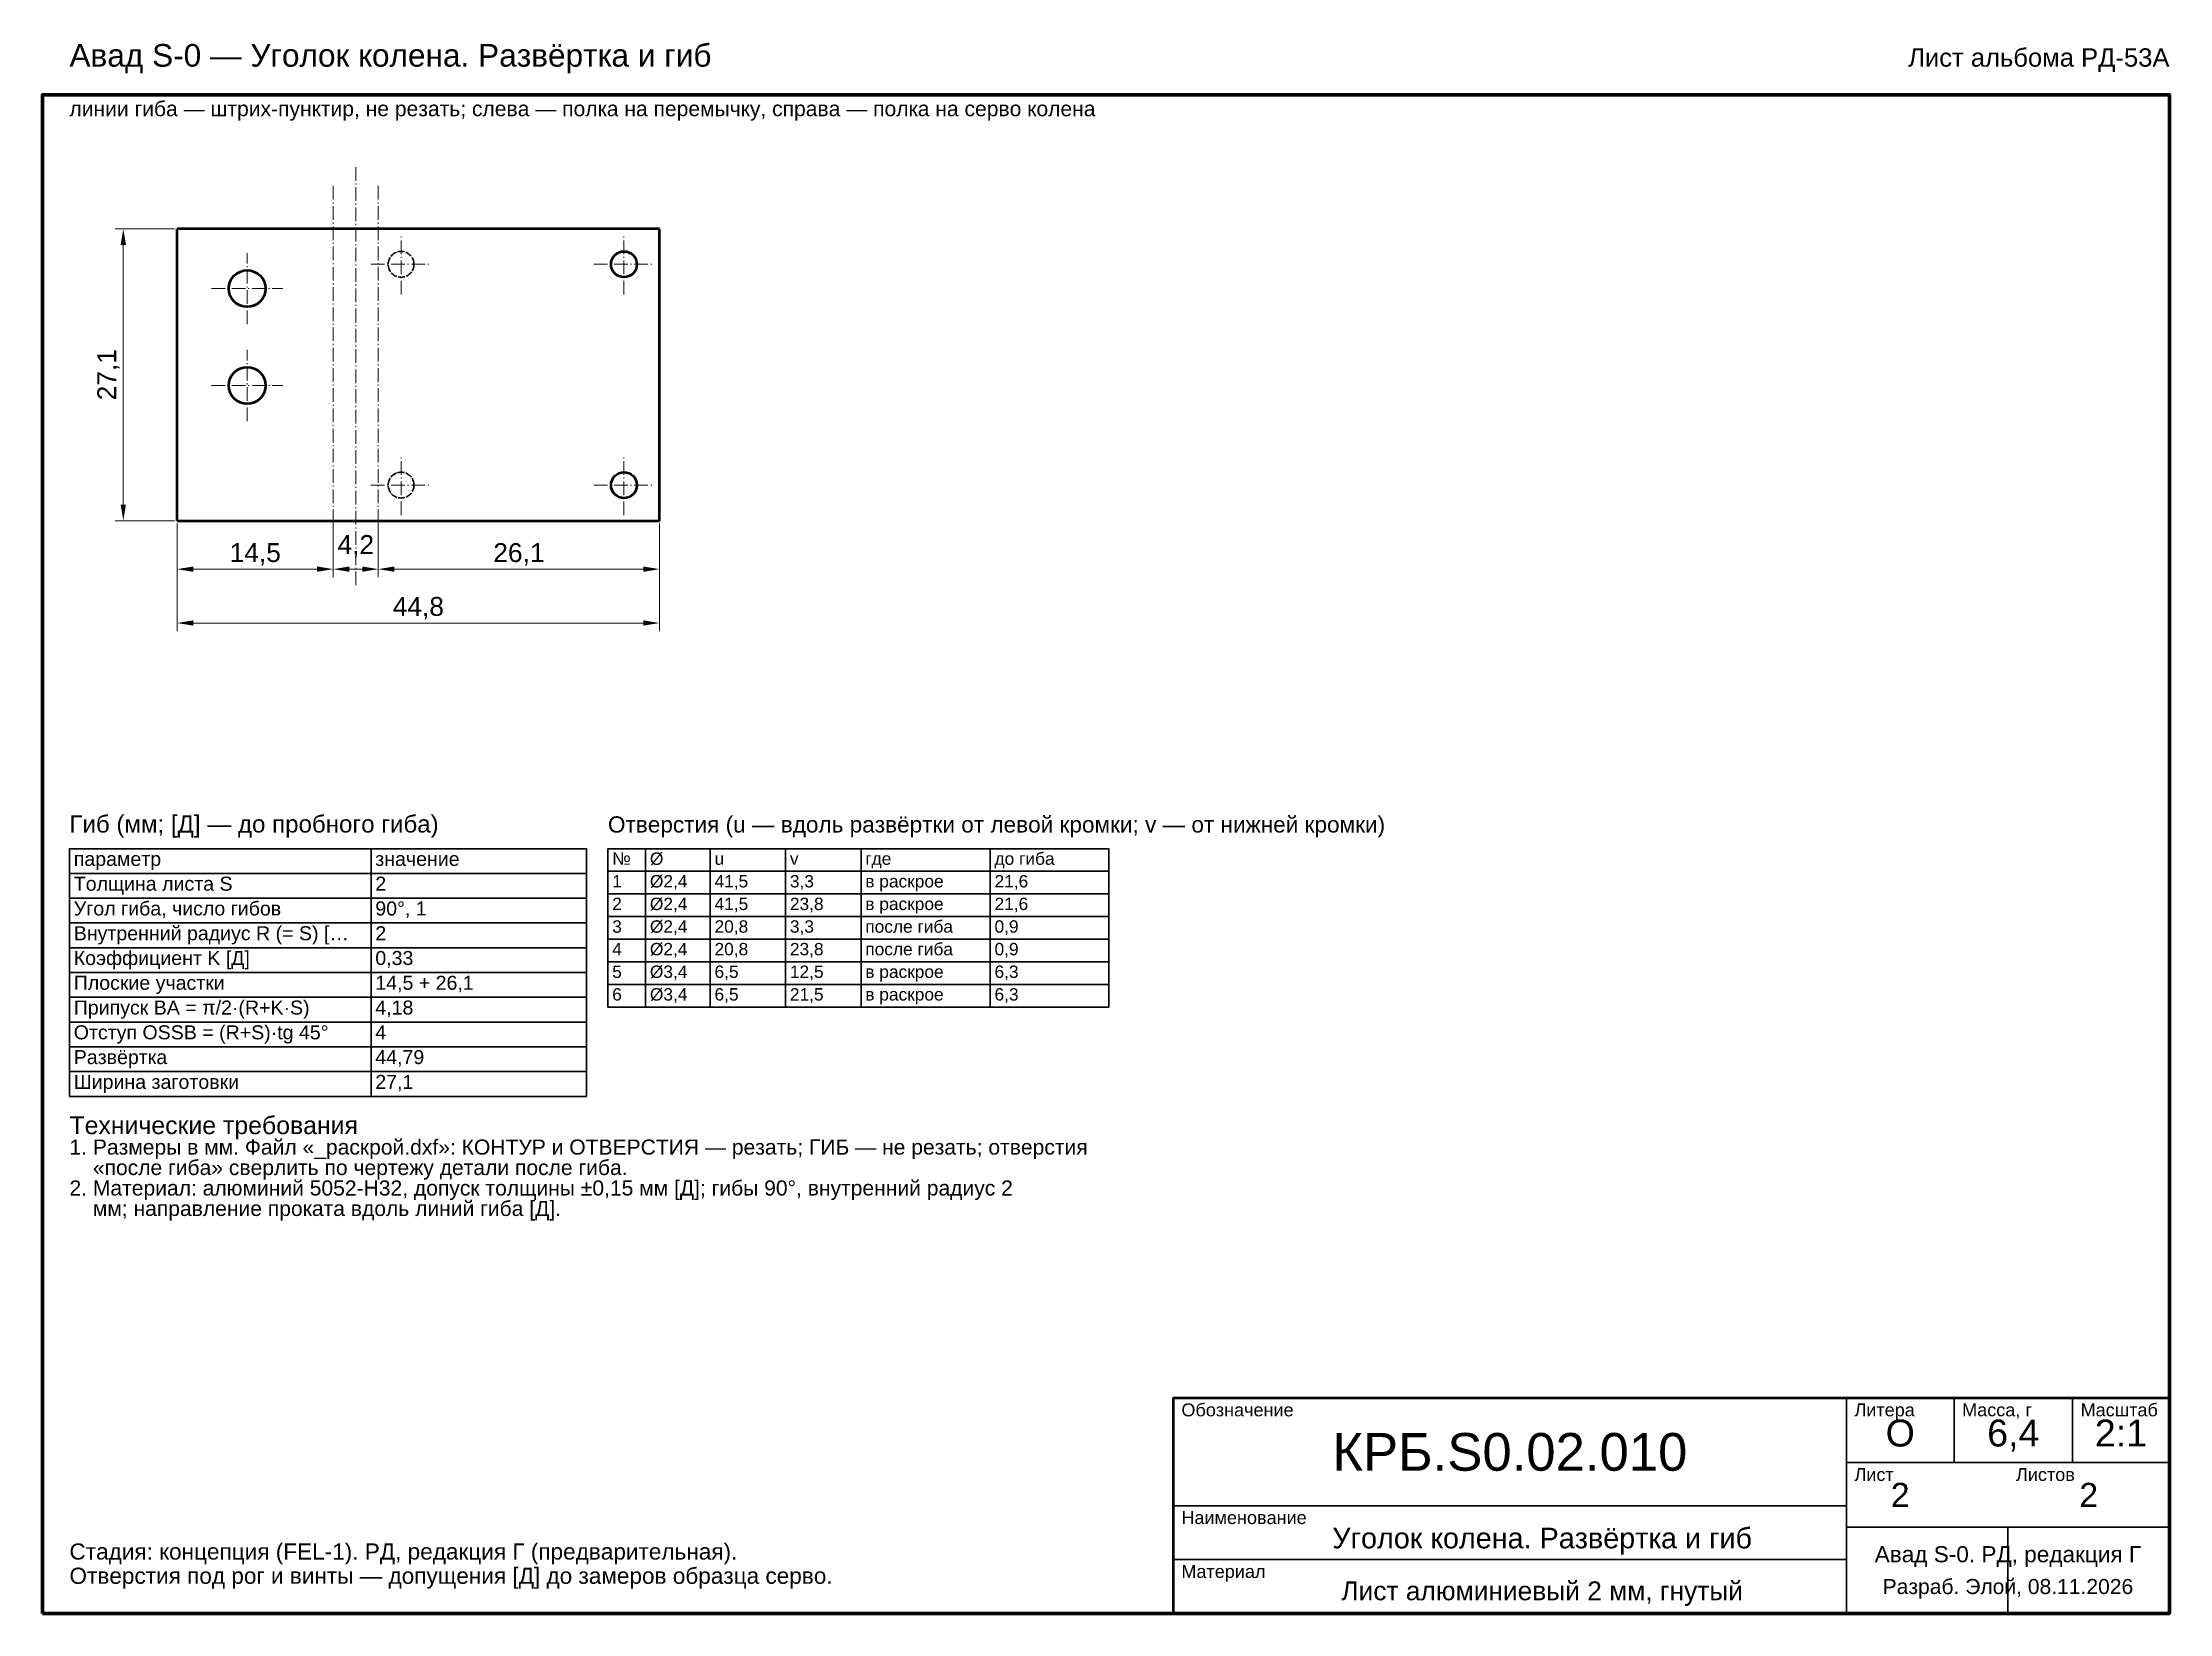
# Model space of a CAD drawing. Header units: millimetres. Extents: x 10 to 208, y 2 to 148.
import ezdxf
from ezdxf.enums import TextEntityAlignment as Align

# ---------------------------------------------------------------- set-up
doc = ezdxf.new("R2010")
doc.units = ezdxf.units.MM
doc.header["$LTSCALE"] = 0.5
doc.linetypes.add('DASHDOT', pattern=[3.556, 2.54, -0.508, 0, -0.508])
doc.linetypes.add('DASHED', pattern=[1.524, 1.27, -0.254])
for name, color, linetype, lineweight in [('ГИБ', 1, 'DASHDOT', 18), ('КОНТУР', 7, 'Continuous', 50), ('ОСИ', 1, 'DASHDOT', 18), ('ОТВЕРСТИЯ', 7, 'Continuous', 50), ('ОТВЕРСТИЯ_ПОСЛЕ_ГИБА', 6, 'DASHED', 35), ('РАЗМЕРЫ', 5, 'Continuous', 18), ('РАМКА', 7, 'Continuous', 70), ('ТАБЛИЦА', 7, 'Continuous', 35), ('ТЕКСТ', 7, 'Continuous', 25)]:
    doc.layers.add(name, color=color, linetype=linetype, lineweight=lineweight)
doc.styles.add('GOST', font='arial.ttf')
doc.dimstyles.new('GOST', dxfattribs={"dimtxt": 1.75, "dimasz": 1.5, "dimexe": 0.75, "dimexo": 0.25, "dimgap": 0.5, "dimtad": 1, "dimdec": 1, "dimtxsty": 'GOST', "dimcen": 2.5, "dimclrd": 5, "dimclre": 5, "dimclrt": 5, "dimazin": 3, "dimtfac": 1, "dimtmove": 0, "dimatfit": 3, "dimlwd": 18, "dimlwe": 18})

msp = doc.modelspace()

# ---------------------------------------------------------------- linework, layer by layer
at = {"layer": 'ГИБ'}
for p, q in [((37, 99.95), (37, 135.05)), ((41.18, 99.95), (41.18, 135.05))]:
    msp.add_line(p, q, dxfattribs=at)
at = {"layer": 'КОНТУР'}
for p, q in [((67.29, 131.05), (22.5, 131.05)), ((22.5, 103.95), (22.5, 131.05)), ((67.29, 103.95), (67.29, 131.05)), ((22.5, 103.95), (67.29, 103.95))]:
    msp.add_line(p, q, dxfattribs=at)
at = {"layer": 'ОСИ'}
for p, q in [((39.09, 97.95), (39.09, 137.05)), ((43.29, 124.95), (43.29, 130.55)), ((63.99, 124.95), (63.99, 130.55)), ((29, 122.2), (29, 128.8)), ((40.49, 127.75), (46.09, 127.75)), ((61.19, 127.75), (66.79, 127.75)), ((25.7, 125.5), (32.3, 125.5)), ((29, 113.2), (29, 119.8)), ((25.7, 116.5), (32.3, 116.5)), ((43.29, 104.45), (43.29, 110.05)), ((63.99, 104.45), (63.99, 110.05)), ((40.49, 107.25), (46.09, 107.25)), ((61.19, 107.25), (66.79, 107.25))]:
    msp.add_line(p, q, dxfattribs=at)
at = {"layer": 'ОТВЕРСТИЯ'}
for centre, radius in [((63.99, 127.75), 1.2), ((29, 125.5), 1.7), ((29, 116.5), 1.7), ((63.99, 107.25), 1.2)]:
    msp.add_circle(centre, radius, dxfattribs=at)
at = {"layer": 'ОТВЕРСТИЯ_ПОСЛЕ_ГИБА'}
for centre in [(43.29, 127.75), (43.29, 107.25)]:
    msp.add_circle(centre, 1.2, dxfattribs=at)
at = {"layer": 'РАМКА', "lineweight": 70}
msp.add_lwpolyline([(10, 2.5), (207.5, 2.5), (207.5, 143.5), (10, 143.5), (10, 2.5)], dxfattribs=at)
at = {"layer": 'ТАБЛИЦА'}
for p, q in [((40.5, 73.5), (40.5, 50.5)), ((66, 73.5), (66, 58.8)), ((72, 73.5), (72, 58.8)), ((79, 73.5), (79, 58.8)), ((86, 73.5), (86, 58.8)), ((98, 73.5), (98, 58.8)), ((12.5, 71.2), (60.5, 71.2)), ((62.5, 71.4), (109, 71.4)), ((62.5, 69.3), (109, 69.3)), ((12.5, 68.9), (60.5, 68.9)), ((62.5, 67.2), (109, 67.2)), ((12.5, 66.6), (60.5, 66.6)), ((12.5, 64.3), (60.5, 64.3)), ((62.5, 65.1), (109, 65.1)), ((12.5, 62), (60.5, 62)), ((62.5, 63), (109, 63)), ((12.5, 59.7), (60.5, 59.7)), ((62.5, 60.9), (109, 60.9)), ((12.5, 57.4), (60.5, 57.4)), ((12.5, 55.1), (60.5, 55.1)), ((12.5, 52.8), (60.5, 52.8)), ((177.5, 2.5), (177.5, 22.5)), ((187.5, 16.5), (187.5, 22.5)), ((198.5, 16.5), (198.5, 22.5)), ((177.5, 16.5), (207.5, 16.5)), ((115, 12.5), (177.5, 12.5)), ((177.5, 10.5), (207.5, 10.5)), ((192.5, 2.5), (192.5, 10.5)), ((115, 7.5), (177.5, 7.5))]:
    msp.add_line(p, q, dxfattribs=at)
at = {"layer": 'ТАБЛИЦА', "lineweight": 35}
for points in [[(12.5, 50.5), (60.5, 50.5), (60.5, 73.5), (12.5, 73.5), (12.5, 50.5)], [(62.5, 58.8), (109, 58.8), (109, 73.5), (62.5, 73.5), (62.5, 58.8)]]:
    msp.add_lwpolyline(points, dxfattribs=at)
at = {"layer": 'ТАБЛИЦА', "lineweight": 50}
msp.add_lwpolyline([(115, 2.5), (207.5, 2.5), (207.5, 22.5), (115, 22.5), (115, 2.5)], dxfattribs=at)

# ---------------------------------------------------------------- texts
at = {"layer": 'ТЕКСТ', "style": 'GOST'}
for s, height, p in [('Авад S-0 — Уголок колена. Развёртка и гиб', 2.1, (12.5, 146.1)), ('линии гиба — штрих-пунктир, не резать; слева — полка на перемычку, справа — полка на серво колена', 1.4, (12.5, 141.5)), ('Гиб (мм; [Д] — до пробного гиба)', 1.6, (12.5, 75)), ('Отверстия (u — вдоль развёртки от левой кромки; v — от нижней кромки)', 1.5, (62.5, 75)), ('№', 1.15, (62.9, 72)), ('Ø', 1.15, (66.4, 72)), ('до гиба', 1.15, (98.4, 72)), ('параметр', 1.3, (12.9, 71.9)), ('значение', 1.3, (40.9, 71.9)), ('u', 1.15, (72.4, 72)), ('v', 1.15, (79.4, 72)), ('где', 1.15, (86.4, 72)), ('Толщина листа S', 1.3, (12.9, 69.6)), ('2', 1.3, (40.9, 69.6)), ('1', 1.15, (62.9, 69.9)), ('Ø2,4', 1.15, (66.4, 69.9)), ('41,5', 1.15, (72.4, 69.9)), ('3,3', 1.15, (79.4, 69.9)), ('в раскрое', 1.15, (86.4, 69.9)), ('21,6', 1.15, (98.4, 69.9)), ('Угол гиба, число гибов', 1.3, (12.9, 67.3)), ('90°, 1', 1.3, (40.9, 67.3)), ('2', 1.15, (62.9, 67.8)), ('Ø2,4', 1.15, (66.4, 67.8)), ('41,5', 1.15, (72.4, 67.8)), ('23,8', 1.15, (79.4, 67.8)), ('в раскрое', 1.15, (86.4, 67.8)), ('21,6', 1.15, (98.4, 67.8)), ('Внутренний радиус R (= S) […', 1.3, (12.9, 65)), ('2', 1.3, (40.9, 65)), ('3', 1.15, (62.9, 65.7)), ('Ø2,4', 1.15, (66.4, 65.7)), ('20,8', 1.15, (72.4, 65.7)), ('3,3', 1.15, (79.4, 65.7)), ('после гиба', 1.15, (86.4, 65.7)), ('0,9', 1.15, (98.4, 65.7)), ('Коэффициент K [Д]', 1.3, (12.9, 62.7)), ('0,33', 1.3, (40.9, 62.7)), ('4', 1.15, (62.9, 63.6)), ('Ø2,4', 1.15, (66.4, 63.6)), ('20,8', 1.15, (72.4, 63.6)), ('23,8', 1.15, (79.4, 63.6)), ('после гиба', 1.15, (86.4, 63.6)), ('0,9', 1.15, (98.4, 63.6)), ('Плоские участки', 1.3, (12.9, 60.4)), ('14,5 + 26,1', 1.3, (40.9, 60.4)), ('5', 1.15, (62.9, 61.5)), ('Ø3,4', 1.15, (66.4, 61.5)), ('6,5', 1.15, (72.4, 61.5)), ('12,5', 1.15, (79.4, 61.5)), ('в раскрое', 1.15, (86.4, 61.5)), ('6,3', 1.15, (98.4, 61.5)), ('Припуск BA = π/2·(R+K·S)', 1.3, (12.9, 58.1)), ('4,18', 1.3, (40.9, 58.1)), ('6', 1.15, (62.9, 59.4)), ('Ø3,4', 1.15, (66.4, 59.4)), ('6,5', 1.15, (72.4, 59.4)), ('21,5', 1.15, (79.4, 59.4)), ('в раскрое', 1.15, (86.4, 59.4)), ('6,3', 1.15, (98.4, 59.4)), ('Отступ OSSB = (R+S)·tg 45°', 1.3, (12.9, 55.8)), ('4', 1.3, (40.9, 55.8)), ('Развёртка', 1.3, (12.9, 53.5)), ('44,79', 1.3, (40.9, 53.5)), ('Ширина заготовки', 1.3, (12.9, 51.2)), ('27,1', 1.3, (40.9, 51.2)), ('Технические требования', 1.65, (12.5, 47)), ('1. Размеры в мм. Файл «_раскрой.dxf»: КОНТУР и ОТВЕРСТИЯ — резать; ГИБ — не резать; отверстия', 1.4, (12.5, 45.1)), ('    «после гиба» сверлить по чертежу детали после гиба.', 1.4, (12.5, 43.2)), ('2. Материал: алюминий 5052-H32, допуск толщины ±0,15 мм [Д]; гибы 90°, внутренний радиус 2', 1.4, (12.5, 41.3)), ('    мм; направление проката вдоль линий гиба [Д].', 1.4, (12.5, 39.4)), ('Обозначение', 1.2, (115.75, 20.8)), ('Литера', 1.2, (178.25, 20.8)), ('Масса, г', 1.2, (188.25, 20.8)), ('Масштаб', 1.2, (199.25, 20.8)), ('Лист', 1.2, (178.25, 14.8)), ('Листов', 1.2, (193.25, 14.8)), ('Наименование', 1.2, (115.75, 10.8)), ('Стадия: концепция (FEL-1). РД, редакция Г (предварительная).', 1.5, (12.5, 7.5)), ('Отверстия под рог и винты — допущения [Д] до замеров образца серво.', 1.5, (12.5, 5.25)), ('Материал', 1.2, (115.75, 5.8))]:
    msp.add_text(s, height=height, dxfattribs=at).set_placement(p)
msp.add_text('Лист альбома РД-53А', height=1.7, dxfattribs=at).set_placement((207.5, 146.1), align=Align.RIGHT)
for s, height, p in [('О', 2.5, (182.5, 19.25)), ('6,4', 2.5, (193, 19.25)), ('2:1', 2.5, (203, 19.25)), ('КРБ.S0.02.010', 3.5, (146.25, 17.5)), ('2', 2.25, (182.5, 13.5)), ('2', 2.25, (200, 13.5)), ('Уголок колена. Развёртка и гиб', 1.9118, (149.25, 9.5)), ('Авад S-0. РД, редакция Г', 1.5, (192.5, 8)), ('Лист алюминиевый 2 мм, гнутый', 1.75, (149.25, 4.6)), ('Разраб. Элой, 08.11.2026', 1.4, (192.5, 5))]:
    msp.add_text(s, height=height, dxfattribs=at).set_placement(p, align=Align.MIDDLE_CENTER)

# ---------------------------------------------------------------- dimensions: what is measured, and where the dimension line sits
at = {"layer": 'РАЗМЕРЫ'}
msp.add_linear_dim(base=(17.5, 103.95), p1=(22.5, 103.95), p2=(22.5, 131.05), angle=90, dimstyle='GOST', dxfattribs=at).render()
for base, p1, p2 in [((22.5, 99.45), (22.5, 103.95), (37, 103.95)), ((22.5, 94.45), (22.5, 103.95), (67.29, 103.95)), ((37, 99.45), (37, 103.95), (41.18, 103.95)), ((41.18, 99.45), (41.18, 103.95), (67.29, 103.95))]:
    msp.add_linear_dim(base=base, p1=p1, p2=p2, dimstyle='GOST', dxfattribs=at).render()

doc.saveas('drawing.dxf')
